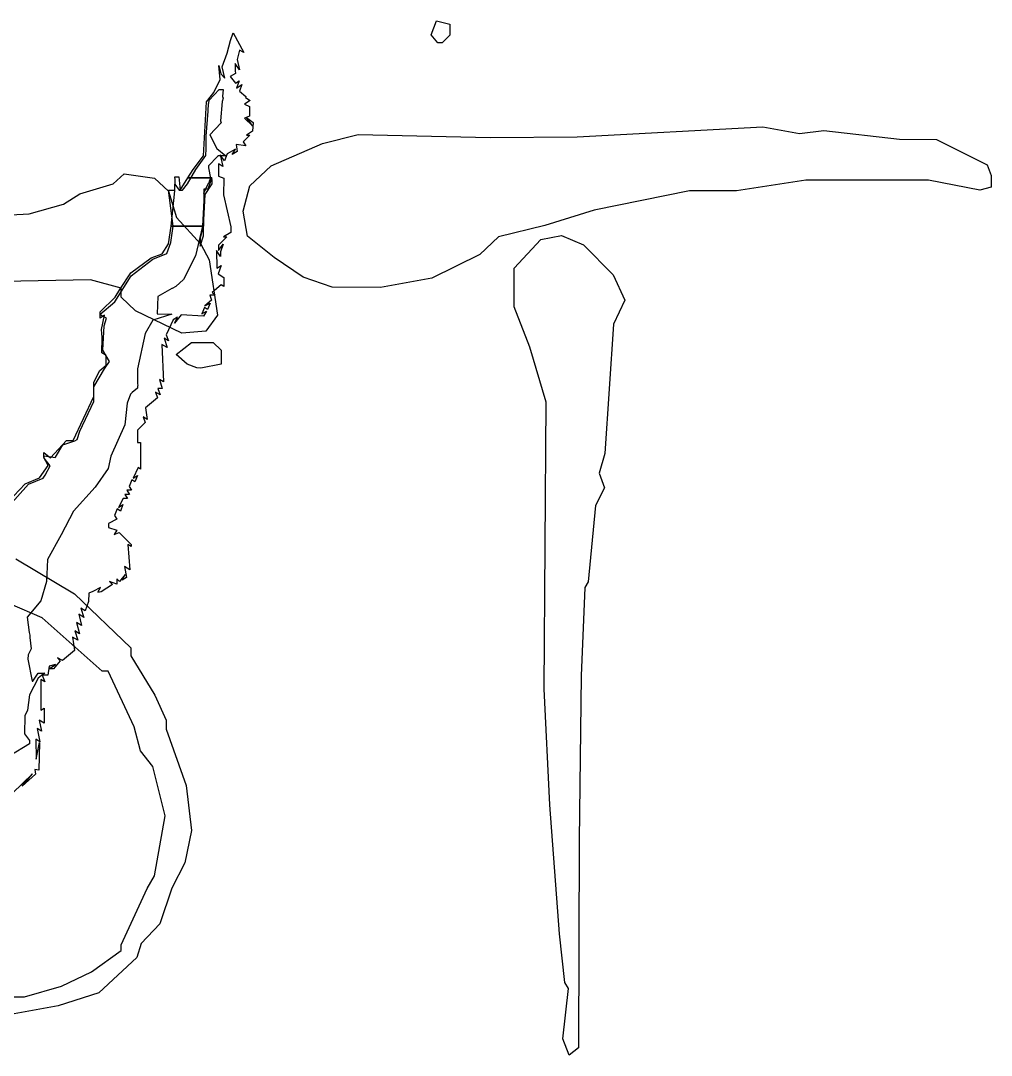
# Model space of a CAD drawing. Extents: x -87611 to 96139, y 77822 to 138139.
# Drawn here: x -21756.8 to -21675.1, y 83914.8 to 84002 of the extents above; entities that cross this region are included whole.
import ezdxf

# ---------------------------------------------------------------- set-up
doc = ezdxf.new("R2010")
doc.units = 0
doc.header["$MEASUREMENT"] = 0
doc.layers.get('0').update_dxf_attribs({"color": 6})
for name, color, linetype in [('L14D0 Au', 2, 'Continuous'), ('L3D0 Base', 3, 'Continuous'), ('L8D0 Wire', 5, 'Continuous')]:
    doc.layers.add(name, color=color, linetype=linetype)

# ---------------------------------------------------------------- blocks, each defined once
blk = doc.blocks.new('$32_70_C')
at = {"layer": 'L14D0 Au'}
for points in [[(313.541, 2849.018), (312.994, 2849.697), (313.441, 2850.876), (314.56, 2850.584), (314.56, 2849.67), (313.909, 2849.018)], [(308.725, 2828.41), (304.653, 2828.434), (302.211, 2829.286), (299.768, 2830.919), (297.509, 2832.731), (297.152, 2834.844), (297.722, 2836.96), (299.497, 2838.639), (303.839, 2840.544), (306.825, 2841.283), (317.953, 2841.043), (325.281, 2841.086), (340.916, 2841.938), (344.008, 2841.366), (346.051, 2841.64), (352.422, 2840.888), (355.555, 2840.876), (359.816, 2838.734), (360.157, 2837.846), (360.157, 2836.868), (359.186, 2836.614), (354.864, 2837.451), (344.551, 2837.432), (338.699, 2836.534), (334.729, 2836.534), (326.716, 2834.911), (322.567, 2833.62), (318.657, 2832.682), (317.077, 2831.172), (313.048, 2829.181)], [(324.611, 2763.736), (324.083, 2765.126), (324.556, 2769.349), (324.234, 2769.872), (323.797, 2773.973), (322.991, 2784.83), (322.488, 2794.6), (322.662, 2818.756), (321.301, 2823.37), (319.988, 2826.773), (319.988, 2830.032), (322.216, 2832.448), (323.972, 2832.778), (325.823, 2832.003), (328.324, 2829.466), (329.289, 2827.328), (328.336, 2825.321), (327.607, 2814.413), (327.12, 2812.78), (327.583, 2811.528), (326.814, 2810.04), (326.216, 2803.617), (325.913, 2803.126), (325.619, 2795.686), (325.442, 2781.844), (325.382, 2764.377)], [(293.593, 2821.606), (293.254, 2821.649), (292.44, 2821.948), (291.506, 2822.761), (292.797, 2823.777), (294.638, 2823.777), (295.29, 2823.126), (295.29, 2821.945)]]:
    blk.add_lwpolyline(points, close=True, dxfattribs=at)
for points in [[(276.698, 2768.668), (278.739, 2768.668), (281.855, 2769.568), (284.369, 2770.773), (286.876, 2772.574), (286.876, 2773.035), (289.08, 2777.774), (289.683, 2778.86), (290.581, 2783.901), (289.555, 2788.047), (288.506, 2789.38), (287.961, 2791.407), (285.795, 2796.094), (285.273, 2796.094), (280.217, 2800.587), (277.512, 2801.754)], [(273.441, 2834.297), (279.141, 2834.622), (282.025, 2835.409), (283.394, 2836.307), (286.198, 2837.131), (287.138, 2837.967), (289.695, 2837.617), (290.867, 2836.516), (291.528, 2834.311), (293.584, 2832.057), (294.278, 2830.732), (294.988, 2826.086), (294.015, 2824.728), (291.981, 2824.557), (288.097, 2826.425), (286.876, 2827.599), (286.876, 2828.349), (284.298, 2829.036), (276.97, 2828.906)], [(278.012, 2805.564), (282.941, 2802.611), (287.69, 2798.063), (287.69, 2797.387), (289.726, 2794.059), (290.676, 2791.964), (290.676, 2791.208), (292.353, 2786.46), (292.806, 2782.66), (292.237, 2779.946), (291.152, 2777.801), (290.12, 2774.801), (288.564, 2773.16), (288.208, 2771.974), (285.003, 2769.007), (281.584, 2767.899), (276.927, 2767.054)]]:
    blk.add_lwpolyline(points, dxfattribs=at)
at = {"layer": 'L3D0 Base'}
blk.add_lwpolyline([(277.371, 2810.361), (278.806, 2811.867), (279.997, 2812.365), (280.743, 2813.413), (280.376, 2814.099), (280.376, 2814.515), (280.924, 2814.06), (282.26, 2815.521), (282.833, 2815.521), (284.574, 2819.212), (284.574, 2820.436), (285.076, 2821.406), (285.623, 2821.861), (285.623, 2822.672), (285.261, 2822.896), (285.268, 2824.179), (285.213, 2824.879), (285.486, 2826.06), (285.099, 2825.82), (285.099, 2826.349), (286.38, 2827.593), (286.76, 2828.24), (287.696, 2829.639), (289.412, 2830.899), (290.328, 2831.248), (290.869, 2832.073), (291.074, 2833.572), (293.791, 2833.572), (293.538, 2832.577), (293.531, 2831.877), (293.811, 2832.752), (293.805, 2833.572), (291.074, 2833.572), (291.398, 2836.542), (291.436, 2837.475), (291.395, 2837.737), (291.723, 2837.737), (291.834, 2836.6), (292.503, 2837.649), (294.517, 2837.649), (294.166, 2836.687), (293.845, 2836.687), (293.849, 2836.253), (293.805, 2833.58), (293.959, 2836.24), (294.545, 2837.125), (294.532, 2837.387), (294.53, 2837.387), (294.517, 2837.649), (292.503, 2837.649), (292.95, 2838.349), (293.805, 2839.493), (294.058, 2844.037), (294.669, 2844.821), (295.228, 2845.913), (295.112, 2847.095), (295.273, 2846.395), (295.617, 2846.045), (295.381, 2847.001), (295.803, 2848.144), (296.077, 2849.194), (296.312, 2849.856), (297.197, 2848.195), (296.855, 2848.406), (296.656, 2847.611), (296.848, 2846.747), (296.473, 2847.272), (296.467, 2846.659), (296.497, 2846.436), (296.053, 2846.162), (296.507, 2845.614), (296.813, 2845.803), (296.583, 2845.203), (297.051, 2845.492), (296.838, 2844.936), (297.387, 2844.491), (297.336, 2844.41), (297.729, 2844.167), (297.254, 2843.834), (297.692, 2843.657), (297.692, 2842.841), (297.254, 2842.678), (297.935, 2842.024), (297.429, 2842.724), (297.983, 2842.292), (297.929, 2841.559), (297.429, 2841.243), (297.717, 2841.237), (297.164, 2840.684), (297.38, 2840.334), (296.555, 2840.45), (296.651, 2839.864), (296.238, 2839.609), (296.51, 2840.048), (295.809, 2839.672), (295.574, 2839.06), (295.215, 2839.575), (295.432, 2838.584), (295.068, 2838.809), (295.068, 2837.776), (295.514, 2837.605), (295.507, 2836.197), (296.121, 2833.521), (296.121, 2833.032), (295.509, 2832.676), (295.771, 2832.665), (295.072, 2831.965), (295.078, 2831.528), (295.455, 2832.053), (295.248, 2831.412), (295.241, 2831.003), (294.918, 2831.515), (294.939, 2830.046), (295.285, 2830.26), (295.057, 2829.543), (295.51, 2829.254), (295.535, 2828.485), (295.292, 2828.635), (294.554, 2827.994), (294.78, 2827.768), (294.343, 2827.768), (294.49, 2827.33), (293.935, 2826.867), (294.368, 2827.086), (294.161, 2826.545), (293.884, 2826.716), (293.677, 2826.175), (294.077, 2826.422), (293.808, 2825.989), (291.939, 2826.106), (291.373, 2825.406), (291.628, 2825.898), (291.266, 2825.674), (290.671, 2824.42), (290.87, 2823.901), (290.487, 2824.138), (290.737, 2823.351), (290.313, 2823.613), (290.437, 2820.455), (290.119, 2820.651), (290.317, 2819.897), (289.962, 2819.897), (290.171, 2819.354), (289.779, 2819.596), (289.937, 2819.122), (288.919, 2818.265), (289.062, 2817.291), (288.73, 2817.497), (288.884, 2817.032), (288.25, 2816.398), (288.25, 2815.349), (288.513, 2815.349), (288.513, 2813.109), (288.302, 2813.239), (287.898, 2812.354), (288.247, 2812.569), (288.039, 2812.028), (287.762, 2812.199), (287.55, 2811.645), (287.746, 2811.326), (287.355, 2811.326), (287.571, 2810.977), (287.18, 2810.977), (287.397, 2810.627), (287.038, 2810.627), (286.641, 2809.885), (287.022, 2810.12), (286.814, 2809.579), (286.538, 2809.75), (286.325, 2809.196), (286.511, 2808.895), (285.802, 2808.515), (285.802, 2808.202), (286.506, 2807.978), (286.278, 2807.608), (286.722, 2807.756), (287.726, 2806.752), (287.726, 2806.583), (287.442, 2806.758), (287.52, 2805.695), (287.596, 2804.631), (287.15, 2804.907), (287.329, 2803.972), (286.972, 2803.751), (287.227, 2804.242), (286.729, 2803.636), (286.501, 2803.864), (286.501, 2803.418), (285.9, 2803.649), (286.154, 2803.394), (285.189, 2802.758), (285.048, 2802.756), (284.906, 2802.756), (285.144, 2803.14), (284.49, 2802.79), (284.14, 2802.668), (284.13, 2801.969), (283.853, 2801.176), (283.491, 2801.4), (283.741, 2800.613), (283.303, 2800.884), (283.542, 2799.928), (283.128, 2800.184), (283.367, 2799.228), (282.966, 2799.476), (283.216, 2798.689), (282.782, 2798.958), (282.946, 2797.841), (281.924, 2796.982), (281.517, 2797.215), (281.751, 2796.954), (281.177, 2796.284), (280.817, 2796.29), (281.342, 2796.661), (280.817, 2796.52), (280.706, 2795.76), (280.216, 2795.76), (280.439, 2795.178), (280.118, 2795.377), (280.104, 2792.811), (280.38, 2792.982), (280.38, 2791.717), (279.98, 2791.964), (280.155, 2791.048), (279.801, 2791.267), (280.025, 2790.145), (279.681, 2790.359), (279.731, 2788.676), (279.987, 2790.075), (279.943, 2787.743), (279.594, 2787.802), (279.664, 2787.414), (278.545, 2786.402), (279.41, 2787.452), (276.882, 2785.013)], dxfattribs=at)
at = {"layer": 'L8D0 Wire'}
blk.add_lwpolyline([(277.437, 2810.012), (279.068, 2811.845), (280.307, 2812.349), (280.481, 2812.585), (280.89, 2813.377), (280.391, 2814.035), (280.381, 2814.237), (281.338, 2814.098), (281.36, 2814.127), (281.959, 2815.147), (282.963, 2815.478), (283.18, 2815.6), (283.395, 2816.309), (284.579, 2818.795), (284.579, 2820.026), (285.467, 2821.557), (285.883, 2822.161), (285.319, 2823.131), (285.438, 2825.17), (285.643, 2825.816), (285.068, 2826.138), (286.356, 2827.199), (287.706, 2829.394), (289.544, 2830.786), (290.713, 2831.274), (291.066, 2832.202), (291.254, 2833.568), (291.253, 2833.568), (290.855, 2836.609), (291.4, 2836.605), (291.4, 2837.104), (291.771, 2836.604), (292.044, 2836.602), (292.458, 2837.124), (293.164, 2838.348), (294.003, 2839.508), (294.034, 2840.081), (294.025, 2841.147), (294.205, 2843.244), (294.242, 2843.908), (294.265, 2843.934), (294.286, 2844.18), (295.135, 2845.082), (295.468, 2845.083), (295.417, 2844.485), (295.466, 2844.359), (295.382, 2844.079), (295.243, 2842.447), (295.29, 2842.266), (294.783, 2841.735), (294.345, 2841.273), (294.936, 2840.098), (295.685, 2839.494), (295.07, 2839.486), (294.999, 2839.427), (294.226, 2838.654), (294.233, 2838.485), (294.409, 2837.602), (294.278, 2837.325), (294.281, 2837.249), (294.199, 2837.158), (293.803, 2836.325), (293.877, 2836.251), (293.72, 2833.572), (293.722, 2833.571), (293.147, 2831.072), (292.139, 2829.076), (291.489, 2828.5), (291.175, 2828.325), (291.171, 2828.321), (291.153, 2828.314), (289.954, 2827.646), (289.914, 2826.19), (291.139, 2826.169), (289.556, 2825.64), (288.889, 2824.529), (288.259, 2821.556), (288.253, 2820.319), (288.283, 2820.139), (288.253, 2820.103), (288.253, 2819.937), (287.79, 2819.553), (287.667, 2819.406), (287.388, 2818.673), (287.18, 2816.833), (286.02, 2814.209), (285.786, 2813.16), (284.686, 2811.586), (282.865, 2809.552), (281.829, 2807.563), (280.681, 2805.507), (280.598, 2803.637), (280.119, 2802.014), (278.95, 2800.647), (279.125, 2799.338), (279.198, 2799.117), (279.18, 2798.925), (279.309, 2797.963), (279.043, 2797.467), (279.009, 2797.104), (279.377, 2795.234), (279.436, 2795.234), (279.9, 2795.931), (280.449, 2795.931), (280.165, 2795.713), (279.883, 2795.494), (279.166, 2794.092), (279, 2792.792), (278.755, 2792.334), (278.728, 2790.799), (279.146, 2790.247), (279.157, 2789.981), (277.496, 2788.953)], dxfattribs=at)

msp = doc.modelspace()

# ---------------------------------------------------------------- block references
at = {"linetype": 'Continuous'}
msp.add_blockref('$32_70_C', (-22035.222, 81151.103), dxfattribs=at)

doc.saveas('drawing.dxf')
